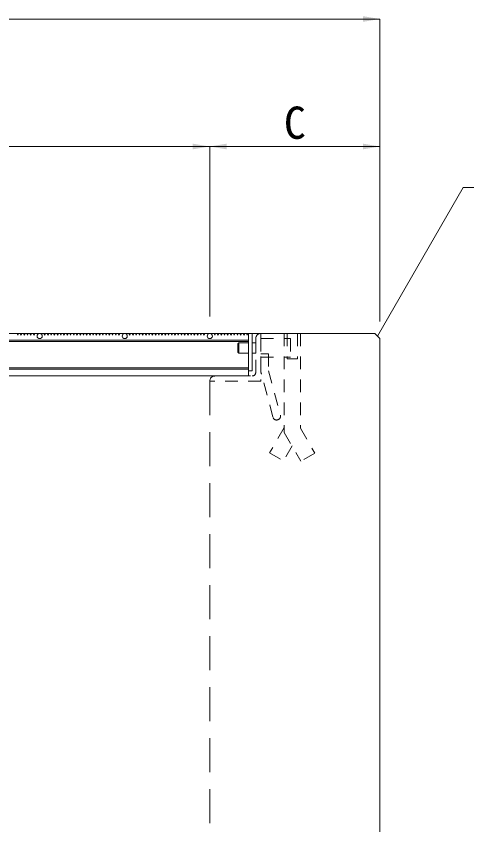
# Model space of a CAD drawing. Units: millimetres at full size; details may follow other scales. Extents: x 77366 to 106166, y -28085 to 6898.
# Drawn here: x 85613 to 86143, y -10245 to -9294 of the extents above; entities that cross this region are included whole.
import ezdxf
from ezdxf.enums import TextEntityAlignment as Align

# ---------------------------------------------------------------- set-up
doc = ezdxf.new("R2010")
doc.units = ezdxf.units.MM
doc.header["$LTSCALE"] = 50
doc.linetypes.add('USER1', pattern=[0.54, 0.3, -0.24])
doc.linetypes.add('USER2', pattern=[1.2, 0.8, -0.4])
for name, color, linetype, lineweight in [('受枠', 3, 'USER2', 9), ('寸法線', 7, 'Continuous', 13), ('引出線', 4, 'Continuous', 13), ('本体', 2, 'Continuous', 20), ('ｲﾝｻｰﾄ', 3, 'USER1', 9), ('ｸﾞﾚｰﾁﾝｸﾞ', 7, 'Continuous', 5)]:
    doc.layers.add(name, color=color, linetype=linetype, lineweight=lineweight)
doc.styles.add('ＭＳ ゴシック', font='')
doc.styles.get('ＭＳ ゴシック').set_extended_font_data('MS Gothic')

# ---------------------------------------------------------------- blocks, each defined once
blk = doc.blocks.new('filled_arrow')
at = {"color": 0, "linetype": 'Continuous', "lineweight": -2}
blk.add_solid([(7.5, 1.25), (0, 0), (7.5, -1.25)], dxfattribs=at)

msp = doc.modelspace()

# ---------------------------------------------------------------- linework, layer by layer
at = {"layer": '受枠', "linetype": 'USER1'}
for p, q in [((85894.8, -9712.94), (85894.8, -9672.94)), ((85900.8, -9666.94), (85900.8, -9722.94)), ((85900.8, -9672.94), (85935.8, -9672.94)), ((85900.8, -9672.94), (85900.8, -9694.94)), ((85935.8, -9672.94), (85935.8, -9694.94)), ((85874.8, -9677.94), (85873.8, -9678.94)), ((85873.8, -9678.94), (85873.8, -9688.94)), ((85886.3, -9677.94), (85874.8, -9677.94)), ((85874.8, -9677.94), (85874.8, -9689.94)), ((85886.3, -9677.94), (85886.3, -9689.94)), ((85894.8, -9677.94), (85890.8, -9677.94)), ((85890.8, -9677.94), (85890.8, -9689.94)), ((85894.8, -9677.94), (85894.8, -9689.94)), ((85873.8, -9688.94), (85874.8, -9689.94)), ((85886.3, -9689.94), (85874.8, -9689.94)), ((85894.8, -9689.94), (85890.8, -9689.94)), ((85900.8, -9710.94), (85900.8, -9690.94)), ((85900.8, -9690.94), (85909.8, -9690.94)), ((85909.8, -9690.94), (85909.8, -9710.94)), ((85900.8, -9694.94), (85935.8, -9694.94)), ((85915.08, -9765.43), (85901.1, -9713.27)), ((85909.8, -9710.94), (85923.77, -9763.1)), ((85900.8, -9722.94), (85840.8, -9722.94)), ((85846.8, -9716.94), (85890.8, -9716.94))]:
    msp.add_line(p, q, dxfattribs=at)
for centre, radius, start, end in [((85900.8, -9672.94), 6, 90, 180), ((85890.8, -9712.94), 4, 270, 0), ((85909.8, -9710.94), 9, 180, 205), ((85846.8, -9722.94), 6, 90, 180), ((85919.43, -9764.26), 4.5, 205, 15)]:
    msp.add_arc(centre, radius, start, end, dxfattribs=at)
at = {"layer": '寸法線'}
for p, q in [((84940.8, -9296.94), (86040.8, -9296.94)), ((86040.8, -9652.94), (86040.8, -9296.94)), ((85140.8, -9446.94), (85840.8, -9446.94)), ((85840.8, -9646.94), (85840.8, -9446.94)), ((85840.8, -9446.94), (86040.8, -9446.94)), ((85840.8, -9646.94), (85840.8, -9446.94)), ((86040.8, -9652.94), (86040.8, -9446.94))]:
    msp.add_line(p, q, dxfattribs=at)
at = {"layer": '引出線'}
msp.add_lwpolyline([(86037.8, -9669.94), (86138.65, -9495.26), (86201.04, -9495.26)], dxfattribs=at)
at = {"layer": '本体'}
for p, q in [((84946.8, -9666.94), (86034.8, -9666.94)), ((86034.8, -9666.94), (86040.8, -9672.94)), ((86040.8, -9672.94), (86040.8, -10916.94))]:
    msp.add_line(p, q, dxfattribs=at)
at = {"layer": '本体', "linetype": 'USER2', "lineweight": 9}
msp.add_line((85840.8, -9722.94), (85840.8, -10766.94), dxfattribs=at)
at = {"layer": 'ｲﾝｻｰﾄ'}
for p, q in [((85928.3, -9666.94), (85928.3, -9783.41)), ((85928.3, -9666.94), (85947.3, -9666.94)), ((85931.72, -9666.94), (85931.72, -9696.94)), ((85943.88, -9666.94), (85943.88, -9696.94)), ((85947.3, -9666.94), (85947.3, -9778.32)), ((85931.72, -9696.94), (85943.88, -9696.94)), ((85928.3, -9777.61), (85911.08, -9807.44)), ((85947.3, -9778.32), (85964.21, -9807.62)), ((85928.3, -9783.41), (85947.75, -9817.12)), ((85937.8, -9799.16), (85927.53, -9816.94)), ((85911.08, -9807.44), (85927.53, -9816.94)), ((85964.21, -9807.62), (85947.75, -9817.12))]:
    msp.add_line(p, q, dxfattribs=at)
at = {"layer": 'ｸﾞﾚｰﾁﾝｸﾞ'}
for p, q in [((85095.3, -9666.94), (85886.3, -9666.94)), ((85095.3, -9674.94), (85886.3, -9674.94)), ((85612.2, -9666.94), (85614.2, -9666.94)), ((85614.2, -9666.94), (85615.1, -9669.04)), ((85615.1, -9669.04), (85616, -9666.94)), ((85616, -9666.94), (85618, -9666.94)), ((85618, -9666.94), (85618.9, -9669.04)), ((85618.9, -9669.04), (85619.8, -9666.94)), ((85619.8, -9666.94), (85621.8, -9666.94)), ((85621.8, -9666.94), (85622.7, -9669.04)), ((85622.7, -9669.04), (85623.6, -9666.94)), ((85623.6, -9666.94), (85625.6, -9666.94)), ((85625.6, -9666.94), (85626.5, -9669.04)), ((85626.5, -9669.04), (85627.4, -9666.94)), ((85627.4, -9666.94), (85629.4, -9666.94)), ((85629.4, -9666.94), (85630.3, -9669.04)), ((85630.3, -9669.04), (85631.2, -9666.94)), ((85631.2, -9666.94), (85633.2, -9666.94)), ((85633.2, -9666.94), (85634.1, -9669.04)), ((85634.1, -9669.04), (85635, -9666.94)), ((85635, -9666.94), (85637.8, -9666.94)), ((85643.8, -9666.94), (85645.8, -9666.94)), ((85645.8, -9666.94), (85646.7, -9669.04)), ((85646.7, -9669.04), (85647.6, -9666.94)), ((85647.6, -9666.94), (85649.6, -9666.94)), ((85649.6, -9666.94), (85650.5, -9669.04)), ((85650.5, -9669.04), (85651.4, -9666.94)), ((85651.4, -9666.94), (85653.4, -9666.94)), ((85653.4, -9666.94), (85654.3, -9669.04)), ((85654.3, -9669.04), (85655.2, -9666.94)), ((85655.2, -9666.94), (85657.2, -9666.94)), ((85657.2, -9666.94), (85658.1, -9669.04)), ((85658.1, -9669.04), (85659, -9666.94)), ((85659, -9666.94), (85661, -9666.94)), ((85661, -9666.94), (85661.9, -9669.04)), ((85661.9, -9669.04), (85662.8, -9666.94)), ((85662.8, -9666.94), (85664.8, -9666.94)), ((85664.8, -9666.94), (85665.7, -9669.04)), ((85665.7, -9669.04), (85666.6, -9666.94)), ((85666.6, -9666.94), (85668.6, -9666.94)), ((85668.6, -9666.94), (85669.5, -9669.04)), ((85669.5, -9669.04), (85670.4, -9666.94)), ((85670.4, -9666.94), (85672.4, -9666.94)), ((85672.4, -9666.94), (85673.3, -9669.04)), ((85673.3, -9669.04), (85674.2, -9666.94)), ((85674.2, -9666.94), (85676.2, -9666.94)), ((85676.2, -9666.94), (85677.1, -9669.04)), ((85677.1, -9669.04), (85678, -9666.94)), ((85678, -9666.94), (85680, -9666.94)), ((85680, -9666.94), (85680.9, -9669.04)), ((85680.9, -9669.04), (85681.8, -9666.94)), ((85681.8, -9666.94), (85683.8, -9666.94)), ((85683.8, -9666.94), (85684.7, -9669.04)), ((85684.7, -9669.04), (85685.6, -9666.94)), ((85685.6, -9666.94), (85687.6, -9666.94)), ((85687.6, -9666.94), (85688.5, -9669.04)), ((85688.5, -9669.04), (85689.4, -9666.94)), ((85689.4, -9666.94), (85691.4, -9666.94)), ((85691.4, -9666.94), (85692.3, -9669.04)), ((85692.3, -9669.04), (85693.2, -9666.94)), ((85693.2, -9666.94), (85695.2, -9666.94)), ((85695.2, -9666.94), (85696.1, -9669.04)), ((85696.1, -9669.04), (85697, -9666.94)), ((85697, -9666.94), (85699, -9666.94)), ((85699, -9666.94), (85699.9, -9669.04)), ((85699.9, -9669.04), (85700.8, -9666.94)), ((85700.8, -9666.94), (85702.8, -9666.94)), ((85702.8, -9666.94), (85703.7, -9669.04)), ((85703.7, -9669.04), (85704.6, -9666.94)), ((85704.6, -9666.94), (85706.6, -9666.94)), ((85706.6, -9666.94), (85707.5, -9669.04)), ((85707.5, -9669.04), (85708.4, -9666.94)), ((85708.4, -9666.94), (85710.4, -9666.94)), ((85710.4, -9666.94), (85711.3, -9669.04)), ((85711.3, -9669.04), (85712.2, -9666.94)), ((85712.2, -9666.94), (85714.2, -9666.94)), ((85714.2, -9666.94), (85715.1, -9669.04)), ((85715.1, -9669.04), (85716, -9666.94)), ((85716, -9666.94), (85718, -9666.94)), ((85718, -9666.94), (85718.9, -9669.04)), ((85718.9, -9669.04), (85719.8, -9666.94)), ((85719.8, -9666.94), (85721.8, -9666.94)), ((85721.8, -9666.94), (85722.7, -9669.04)), ((85722.7, -9669.04), (85723.6, -9666.94)), ((85723.6, -9666.94), (85725.6, -9666.94)), ((85725.6, -9666.94), (85726.5, -9669.04)), ((85726.5, -9669.04), (85727.4, -9666.94)), ((85727.4, -9666.94), (85729.4, -9666.94)), ((85729.4, -9666.94), (85730.3, -9669.04)), ((85730.3, -9669.04), (85731.2, -9666.94)), ((85731.2, -9666.94), (85733.2, -9666.94)), ((85733.2, -9666.94), (85734.1, -9669.04)), ((85734.1, -9669.04), (85735, -9666.94)), ((85735, -9666.94), (85737.8, -9666.94)), ((85743.8, -9666.94), (85745.8, -9666.94)), ((85745.8, -9666.94), (85746.7, -9669.04)), ((85746.7, -9669.04), (85747.6, -9666.94)), ((85747.6, -9666.94), (85749.6, -9666.94)), ((85749.6, -9666.94), (85750.5, -9669.04)), ((85750.5, -9669.04), (85751.4, -9666.94)), ((85751.4, -9666.94), (85753.4, -9666.94)), ((85753.4, -9666.94), (85754.3, -9669.04)), ((85754.3, -9669.04), (85755.2, -9666.94)), ((85755.2, -9666.94), (85757.2, -9666.94)), ((85757.2, -9666.94), (85758.1, -9669.04)), ((85758.1, -9669.04), (85759, -9666.94)), ((85759, -9666.94), (85761, -9666.94)), ((85761, -9666.94), (85761.9, -9669.04)), ((85761.9, -9669.04), (85762.8, -9666.94)), ((85762.8, -9666.94), (85764.8, -9666.94)), ((85764.8, -9666.94), (85765.7, -9669.04)), ((85765.7, -9669.04), (85766.6, -9666.94)), ((85766.6, -9666.94), (85768.6, -9666.94)), ((85768.6, -9666.94), (85769.5, -9669.04)), ((85769.5, -9669.04), (85770.4, -9666.94)), ((85770.4, -9666.94), (85772.4, -9666.94)), ((85772.4, -9666.94), (85773.3, -9669.04)), ((85773.3, -9669.04), (85774.2, -9666.94)), ((85774.2, -9666.94), (85776.2, -9666.94)), ((85776.2, -9666.94), (85777.1, -9669.04)), ((85777.1, -9669.04), (85778, -9666.94)), ((85778, -9666.94), (85780, -9666.94)), ((85780, -9666.94), (85780.9, -9669.04)), ((85780.9, -9669.04), (85781.8, -9666.94)), ((85781.8, -9666.94), (85783.8, -9666.94)), ((85783.8, -9666.94), (85784.7, -9669.04)), ((85784.7, -9669.04), (85785.6, -9666.94)), ((85785.6, -9666.94), (85787.6, -9666.94)), ((85787.6, -9666.94), (85788.5, -9669.04)), ((85788.5, -9669.04), (85789.4, -9666.94)), ((85789.4, -9666.94), (85791.4, -9666.94)), ((85791.4, -9666.94), (85792.3, -9669.04)), ((85792.3, -9669.04), (85793.2, -9666.94)), ((85793.2, -9666.94), (85795.2, -9666.94)), ((85795.2, -9666.94), (85796.1, -9669.04)), ((85796.1, -9669.04), (85797, -9666.94)), ((85797, -9666.94), (85799, -9666.94)), ((85799, -9666.94), (85799.9, -9669.04)), ((85799.9, -9669.04), (85800.8, -9666.94)), ((85800.8, -9666.94), (85802.8, -9666.94)), ((85802.8, -9666.94), (85803.7, -9669.04)), ((85803.7, -9669.04), (85804.6, -9666.94)), ((85804.6, -9666.94), (85806.6, -9666.94)), ((85806.6, -9666.94), (85807.5, -9669.04)), ((85807.5, -9669.04), (85808.4, -9666.94)), ((85808.4, -9666.94), (85810.4, -9666.94)), ((85810.4, -9666.94), (85811.3, -9669.04)), ((85811.3, -9669.04), (85812.2, -9666.94)), ((85812.2, -9666.94), (85814.2, -9666.94)), ((85814.2, -9666.94), (85815.1, -9669.04)), ((85815.1, -9669.04), (85816, -9666.94)), ((85816, -9666.94), (85818, -9666.94)), ((85818, -9666.94), (85818.9, -9669.04)), ((85818.9, -9669.04), (85819.8, -9666.94)), ((85819.8, -9666.94), (85821.8, -9666.94)), ((85821.8, -9666.94), (85822.7, -9669.04)), ((85822.7, -9669.04), (85823.6, -9666.94)), ((85823.6, -9666.94), (85825.6, -9666.94)), ((85825.6, -9666.94), (85826.5, -9669.04)), ((85826.5, -9669.04), (85827.4, -9666.94)), ((85827.4, -9666.94), (85829.4, -9666.94)), ((85829.4, -9666.94), (85830.3, -9669.04)), ((85830.3, -9669.04), (85831.2, -9666.94)), ((85831.2, -9666.94), (85833.2, -9666.94)), ((85833.2, -9666.94), (85834.1, -9669.04)), ((85834.1, -9669.04), (85835, -9666.94)), ((85835, -9666.94), (85837.8, -9666.94)), ((85843.8, -9666.94), (85845.8, -9666.94)), ((85845.8, -9666.94), (85846.7, -9669.04)), ((85846.7, -9669.04), (85847.6, -9666.94)), ((85847.6, -9666.94), (85849.6, -9666.94)), ((85849.6, -9666.94), (85850.5, -9669.04)), ((85850.5, -9669.04), (85851.4, -9666.94)), ((85851.4, -9666.94), (85853.4, -9666.94)), ((85853.4, -9666.94), (85854.3, -9669.04)), ((85854.3, -9669.04), (85855.2, -9666.94)), ((85855.2, -9666.94), (85857.2, -9666.94)), ((85857.2, -9666.94), (85858.1, -9669.04)), ((85858.1, -9669.04), (85859, -9666.94)), ((85859, -9666.94), (85861, -9666.94)), ((85861, -9666.94), (85861.9, -9669.04)), ((85861.9, -9669.04), (85862.8, -9666.94)), ((85862.8, -9666.94), (85864.8, -9666.94)), ((85864.8, -9666.94), (85865.7, -9669.04)), ((85865.7, -9669.04), (85866.6, -9666.94)), ((85866.6, -9666.94), (85868.6, -9666.94)), ((85868.6, -9666.94), (85869.5, -9669.04)), ((85869.5, -9669.04), (85870.4, -9666.94)), ((85870.4, -9666.94), (85872.4, -9666.94)), ((85872.4, -9666.94), (85873.3, -9669.04)), ((85873.3, -9669.04), (85874.2, -9666.94)), ((85874.2, -9666.94), (85876.2, -9666.94)), ((85876.2, -9666.94), (85877.1, -9669.04)), ((85877.1, -9669.04), (85878, -9666.94)), ((85878, -9666.94), (85880, -9666.94)), ((85880, -9666.94), (85880.9, -9669.04)), ((85880.9, -9669.04), (85881.8, -9666.94)), ((85881.8, -9666.94), (85883.8, -9666.94)), ((85883.8, -9666.94), (85884.7, -9669.04)), ((85884.7, -9669.04), (85885.6, -9666.94)), ((85886.3, -9666.94), (85886.3, -9716.94)), ((85890.8, -9666.94), (85886.3, -9666.94)), ((85886.3, -9666.94), (85886.3, -9710.94)), ((85890.8, -9666.94), (85890.8, -9710.94)), ((85095.3, -9676.44), (85886.3, -9676.44)), ((85095.3, -9707.44), (85886.3, -9707.44)), ((85095.3, -9708.94), (85886.3, -9708.94)), ((85890.8, -9710.94), (85886.3, -9710.94)), ((85095.3, -9716.94), (85886.3, -9716.94))]:
    msp.add_line(p, q, dxfattribs=at)
for centre in [(85640.8, -9669.94), (85740.8, -9669.94), (85840.8, -9669.94)]:
    msp.add_circle(centre, 3, dxfattribs=at)

# ---------------------------------------------------------------- block references
at = {"layer": '寸法線', "xscale": 2.67, "yscale": 2.67, "rotation": 180}
for p in [(86040.8, -9296.94), (85840.8, -9446.94), (86040.8, -9446.94)]:
    msp.add_blockref('filled_arrow', p, dxfattribs=at)
at = {"layer": '寸法線', "xscale": 2.67, "yscale": 2.67}
msp.add_blockref('filled_arrow', (85840.8, -9446.94), dxfattribs=at)
at = {"layer": '引出線', "xscale": 0.133, "yscale": 0.133, "rotation": 60}
msp.add_blockref('filled_arrow', (86037.8, -9669.94), dxfattribs=at)

# ---------------------------------------------------------------- texts
at = {"layer": '寸法線', "style": 'ＭＳ ゴシック'}
msp.add_text('C', height=37.98, dxfattribs=at).set_placement((85940.8, -9418.94), align=Align.MIDDLE_CENTER)

doc.saveas('drawing.dxf')
